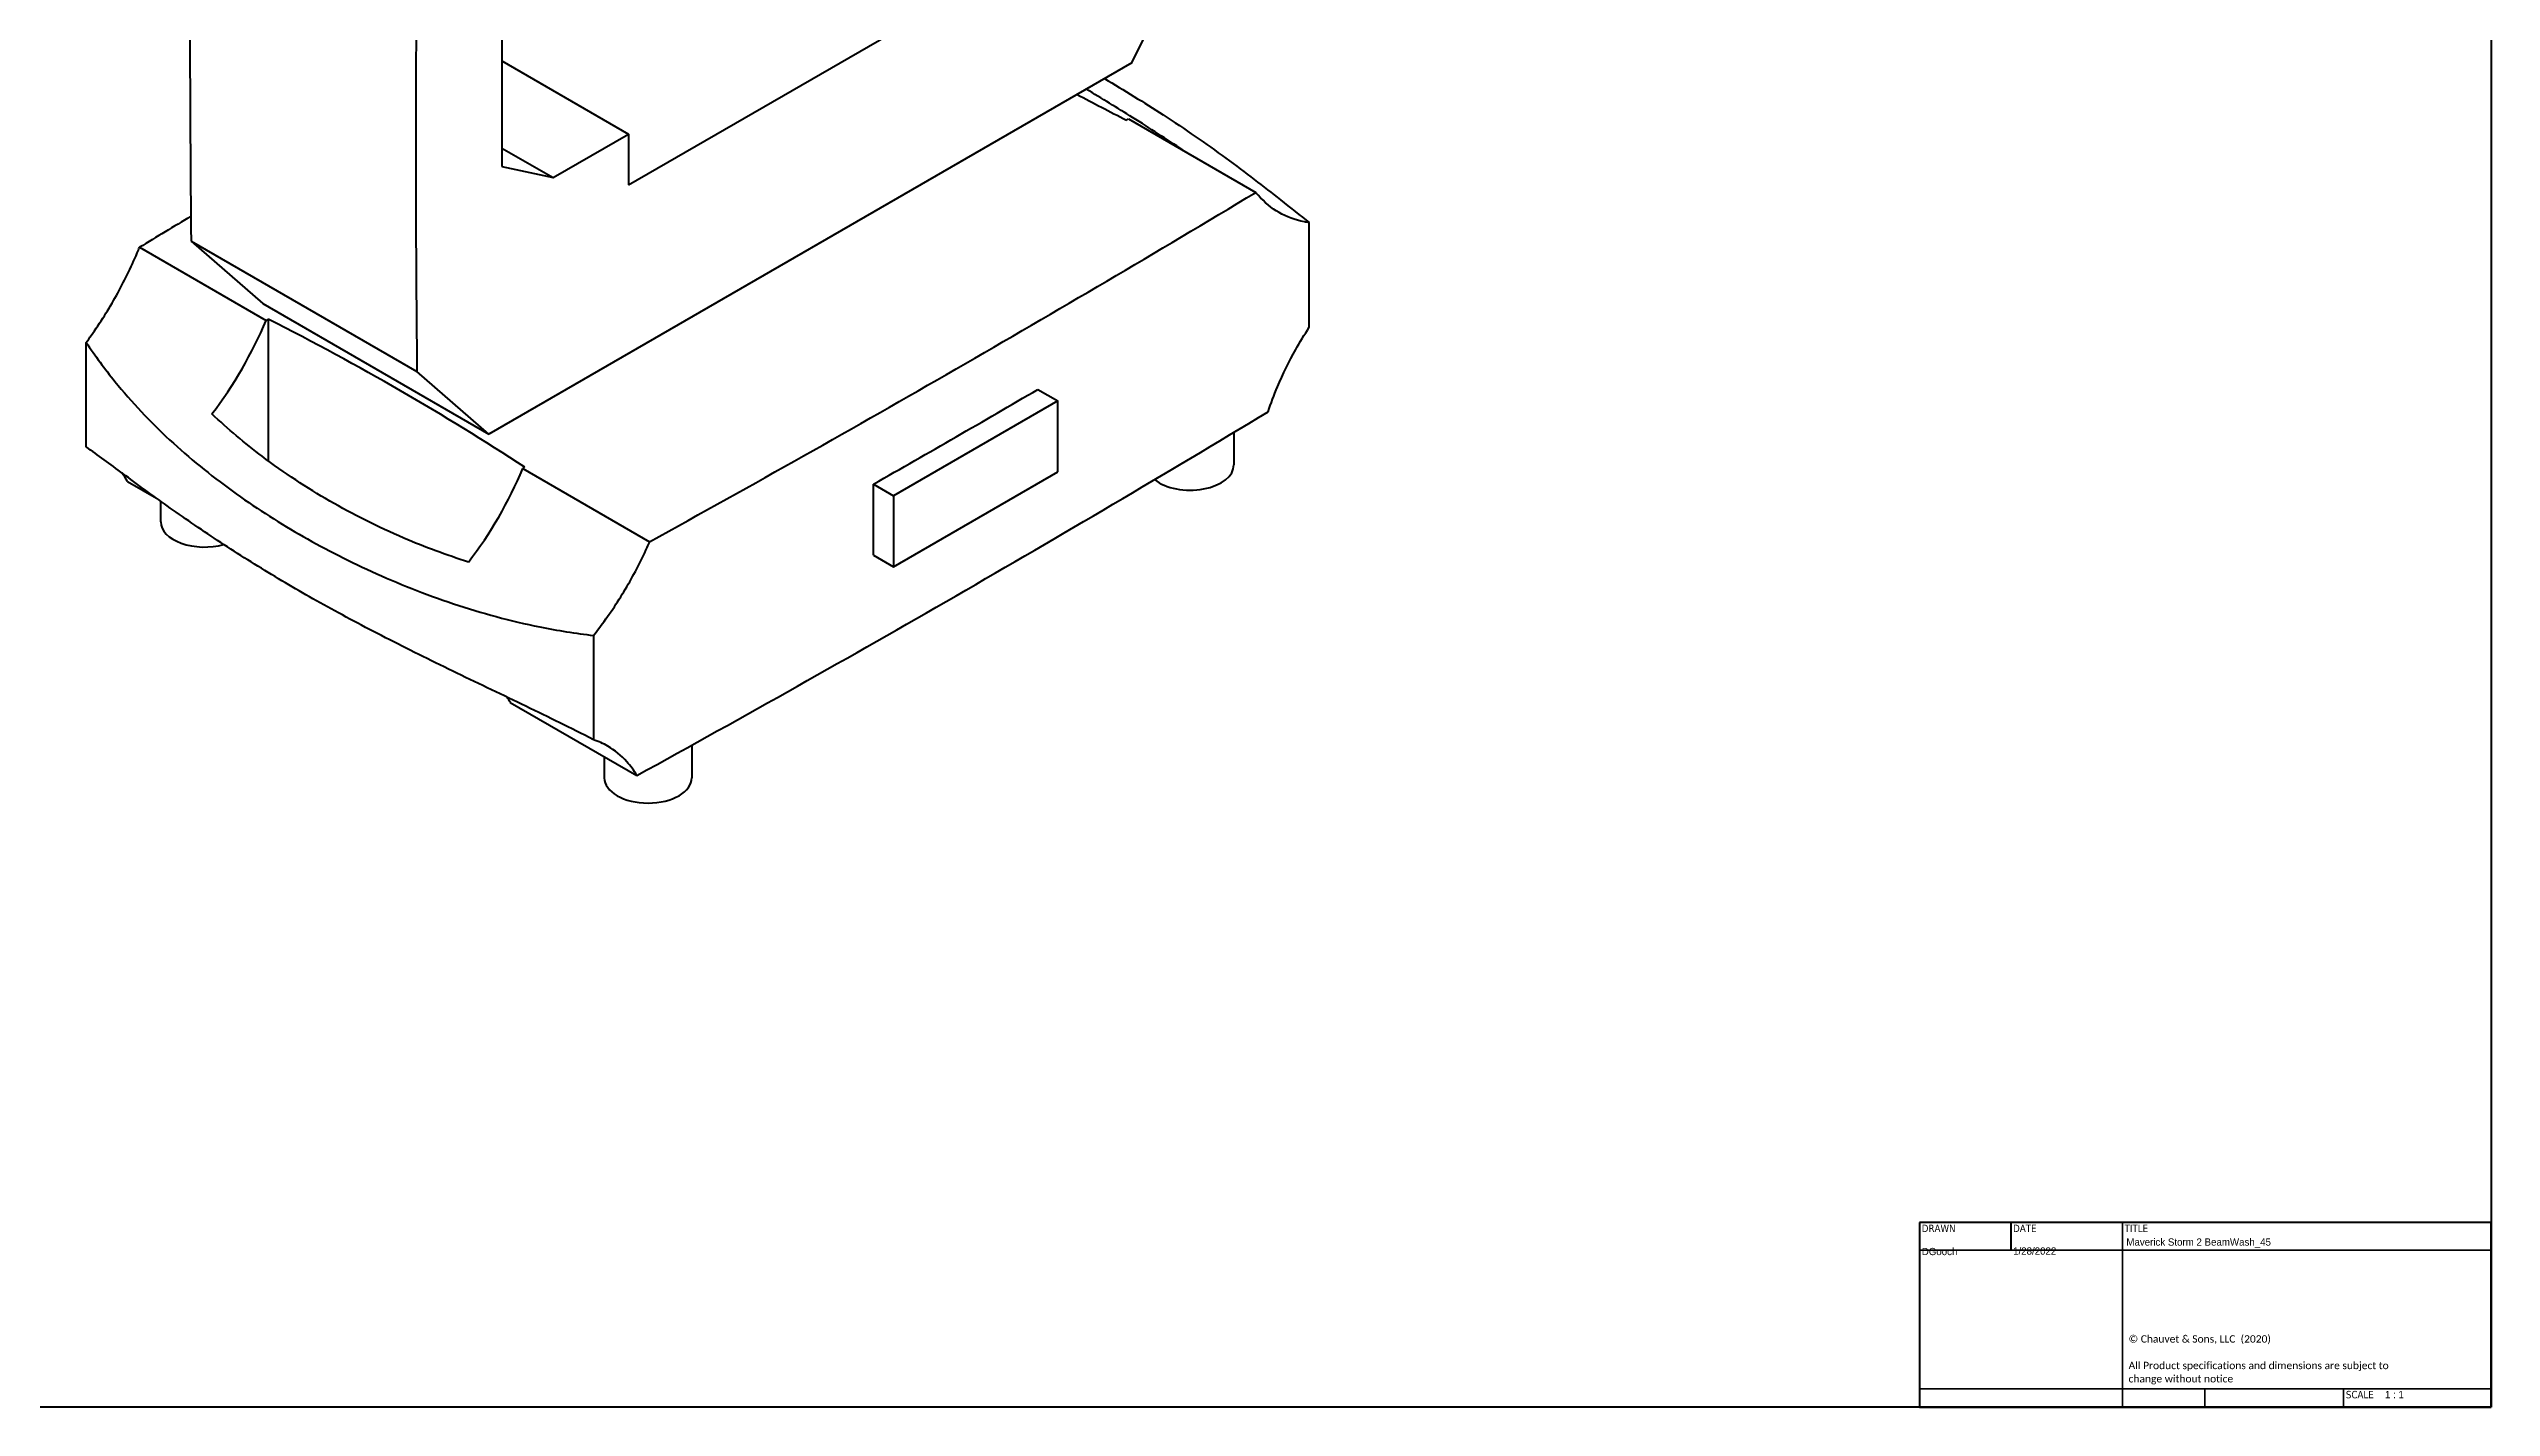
# Model space of a CAD drawing. Header units: millimetres. Extents: x 20 to 2980, y 20 to 2980.
# Drawn here: x 2139 to 2980, y 20 to 488 of the extents above; entities that cross this region are included whole.
import ezdxf
from ezdxf.enums import TextEntityAlignment as Align

# ---------------------------------------------------------------- set-up
doc = ezdxf.new("R2018")
doc.units = ezdxf.units.MM
for name, color, linetype, lineweight in [('Border (ANSI)', 7, 'Continuous', 70), ('Title (ANSI)', 7, 'Continuous', 50), ('Visible (ISO)', 7, 'Continuous', 50)]:
    doc.layers.add(name, color=color, linetype=linetype, lineweight=lineweight)
doc.styles.add('Note Text (ANSI)', font='tahoma.ttf')
doc.styles.add('Text Style38', font='tahoma.ttf')

# ---------------------------------------------------------------- blocks, each defined once
blk = doc.blocks.new('Borders Chauvet')
at = {"layer": 'Border (ANSI)'}
for p, q in [((2980, 2980), (2980, 20)), ((2980, 20), (20, 20))]:
    blk.add_line(p, q, dxfattribs=at)
blk = doc.blocks.new('Title Blocks Chauvet')
at = {"layer": 'Title (ANSI)'}
for p, q in [((414.9, 145.76), (218.05, 145.76)), ((218.05, 145.76), (218.05, 82.13)), ((249.51, 145.76), (249.51, 136.23)), ((414.9, 82.13), (414.9, 145.76)), ((218.05, 82.13), (414.9, 82.13))]:
    blk.add_line(p, q, dxfattribs=at)
at = {"layer": 'Title (ANSI)', "lineweight": 35}
for p, q in [((287.9, 82.13), (287.9, 145.76)), ((218.05, 136.23), (414.9, 136.23)), ((287.9, 88.48), (218.05, 88.48)), ((414.9, 88.48), (287.9, 88.48)), ((316.35, 88.48), (316.35, 82.13)), ((364.1, 88.48), (364.1, 82.13))]:
    blk.add_line(p, q, dxfattribs=at)
at = {"layer": 'Title (ANSI)', "style": 'Text Style38'}
for s, p in [('DRAWN', (218.81, 144.99)), ('DATE', (250.27, 144.99)), ('TITLE', (288.66, 144.99))]:
    blk.add_text(s, height=2.54, dxfattribs=at).set_placement(p, align=Align.TOP_LEFT)
at = {"layer": 'Title (ANSI)', "insert": (290.03, 106.9), "char_height": 2.54, "width": 96.4473, "attachment_point": 1, "line_spacing_factor": 1.07956, "style": 'Note Text (ANSI)'}
blk.add_mtext('\\fCalibri|b0|i0;\\H2.5400;© Chauvet & Sons, LLC  (2020)\\P\\fCalibri|b0|i0;\\H2.5400;\\P\\fCalibri|b0|i0;\\H2.5400;All Product specifications and dimensions are subject to change without notice \\P', dxfattribs=at)
at = {"layer": 'Title (ANSI)', "insert": (364.86, 87.72), "char_height": 2.54, "attachment_point": 1, "style": 'Note Text (ANSI)'}
blk.add_mtext('\\fTahoma|b0|i0;\\H2.5400;SCALE', dxfattribs=at)
at = {"layer": 'Title (ANSI)', "lineweight": 30, "flags": 104}
for tag, p in [('AUTHOR', (218.81, 136.99)), ('CREATION_DATE', (250.27, 137.16))]:
    blk.add_attdef(tag, text='', height=3.17, dxfattribs=at).set_placement(p, align=Align.BOTTOM_LEFT)
for tag, height, p in [('TITLE', 3.17, (289.27, 140.26)), ('Initial_View_Scale', 2.54, (378.33, 87.72))]:
    blk.add_attdef(tag, text='', height=height, dxfattribs=at).set_placement(p, align=Align.TOP_LEFT)

msp = doc.modelspace()

# ---------------------------------------------------------------- linework, layer by layer
at = {"layer": 'Visible (ISO)'}
for p, q in [((2294.91, 537.81), (2294.91, 447.32)), ((2511.84, 483.03), (2536.55, 533.05)), ((2338.54, 440.97), (2468.65, 516.08)), ((2511.84, 483.03), (2290.4, 355.18)), ((2294.91, 483.69), (2338.54, 458.5)), ((2510, 463.32), (2510.72, 463.73)), ((2510.72, 463.73), (2554.56, 438.42)), ((2312.55, 443.49), (2338.54, 458.5)), ((2338.54, 458.5), (2338.54, 440.97)), ((2294.91, 453.68), (2312.55, 443.49)), ((2294.91, 447.32), (2312.55, 443.49)), ((2187.9, 421.57), (2212.62, 400.09)), ((2187.9, 421.57), (2265.68, 376.66)), ((2572.97, 391.95), (2572.97, 427.98)), ((2170.13, 419.5), (2213.73, 394.33)), ((2212.62, 400.09), (2290.4, 355.18)), ((2214.45, 394.75), (2213.73, 394.33)), ((2214.45, 394.75), (2214.45, 345.94)), ((2151.77, 350.75), (2151.77, 386.74)), ((2290.4, 355.18), (2265.68, 376.66)), ((2479.54, 370.56), (2486.41, 366.59)), ((2486.41, 366.59), (2429.84, 333.93)), ((2486.41, 342.1), (2486.41, 366.59)), ((2547.01, 355.78), (2547.01, 344.55)), ((2165.94, 338.86), (2176, 333.05)), ((2302.12, 343.3), (2302.84, 343.72)), ((2302.12, 343.3), (2345.8, 318.08)), ((2422.93, 337.92), (2429.84, 333.93)), ((2422.93, 313.43), (2422.93, 337.92)), ((2429.84, 309.44), (2486.41, 342.1)), ((2177.44, 324.95), (2177.44, 332.02)), ((2429.84, 333.93), (2429.84, 309.44)), ((2422.93, 313.43), (2429.84, 309.44)), ((2326.43, 285.82), (2326.43, 249.9)), ((2297.83, 262.72), (2341.41, 237.56)), ((2330.17, 244.04), (2330.17, 236.77)), ((2360.34, 248.02), (2360.34, 236.77))]:
    msp.add_line(p, q, dxfattribs=at)
for centre, major_axis, start_param, end_param in [((7536.18, 3585.93), (-3782.1, -6550.78), 5.486818, 5.510179), ((7613.96, 3541.02), (3782.1, 6550.78), 2.345226, 2.368587), ((3161.91, 890.73), (986.43, 0), 3.967206, 3.990393), ((2561.27, 530.05), (-42.36, -73.38), 0.218812, 0.22415), ((-2336.89, 3146.49), (-6776.97, 0), 2.333629, 2.377162), ((6550.49, -1988.5), (6048.38, 0), 2.376468, 2.380698), ((2163.18, 402.28), (42.36, 73.38), 4.488239, 4.931201), ((1562.54, -32.67), (-986.43, 0), 3.863589, 3.990393), ((-2336.89, 3123.09), (6776.97, 0), 5.491086, 5.502891), ((-2336.89, 3068.38), (6776.97, 0), 5.474325, 5.519651), ((2251.57, 351.25), (-42.36, -73.38), 1.346646, 1.789609), ((2531.93, 344.55), (15.08, 0), 3.764709, 6.283185), ((2192.52, 324.95), (-15.08, 0), 0, 2.024168), ((2251.07, 208.62), (37, 64.08), 5.962848, 6.008646), ((2345.26, 236.77), (15.08, 0), 3.141593, 6.283185)]:
    msp.add_ellipse(centre, major_axis=major_axis, ratio=0.57735, start_param=start_param, end_param=end_param, dxfattribs=at)
for points, knots in [([(2529.38, 453.07), (2523.89, 456.7), (2518.12, 460.45), (2506.92, 467.48), (2501.55, 470.75), (2496.13, 473.96)], [-19.300951, -19.300951, -19.300951, -19.300951, -16.67456, -16.67456, -14.370571, -14.370571, -14.370571, -14.370571]), ([(2502.42, 477.59), (2509.23, 473.6), (2516.04, 469.41), (2530.16, 460.21), (2537.42, 455.17), (2550.99, 445.26), (2557.3, 440.39), (2566.57, 433.08), (2569.89, 430.42), (2572.97, 427.98)], [13.528549, 13.528549, 13.528549, 13.528549, 16.416517, 16.416517, 19.699144, 19.699144, 22.981771, 22.981771, 25.022756, 25.022756, 25.022756, 25.022756]), ([(2572.97, 427.98), (2572.41, 428.06), (2571.85, 428.15), (2568.11, 428.86), (2565.17, 429.96), (2559.97, 432.96), (2557.53, 434.96), (2555.1, 437.76), (2554.83, 438.09), (2554.56, 438.42)], [17.28441, 17.28441, 17.28441, 17.28441, 17.559767, 17.559767, 19.156061, 19.156061, 20.75195, 20.75195, 20.9564, 20.9564, 20.9564, 20.9564]), ([(2151.77, 386.74), (2152.34, 387.51), (2152.9, 388.29), (2156.64, 393.56), (2159.56, 398.22), (2164.74, 407.52), (2167.17, 412.47), (2169.6, 418.2), (2169.87, 418.85), (2170.13, 419.5)], [-8.259283, -8.259283, -8.259283, -8.259283, -7.980124, -7.980124, -6.383667, -6.383667, -4.78775, -4.78775, -4.583266, -4.583266, -4.583266, -4.583266]), ([(2558.77, 362.85), (2559.74, 365.73), (2560.84, 368.6), (2563.91, 375.86), (2566.04, 380.18), (2569.75, 386.82), (2571.31, 389.4), (2572.97, 391.95)], [-19.011671, -19.011671, -19.011671, -19.011671, -18.122626, -18.122626, -16.729075, -16.729075, -15.842226, -15.842226, -15.842226, -15.842226]), ([(2151.77, 386.74), (2154.84, 382.12), (2158.14, 377.62), (2167.39, 366.19), (2173.71, 359.49), (2187.28, 346.89), (2194.53, 341), (2209.56, 330.14), (2217.32, 325.16), (2232.78, 316.23), (2241.19, 311.87), (2259.05, 303.75), (2268.49, 299.99), (2287.94, 293.5), (2297.94, 290.77), (2314.14, 287.49), (2320.33, 286.51), (2326.43, 285.82)], [-24.983523, -24.983523, -24.983523, -24.983523, -22.953191, -22.953191, -19.670615, -19.670615, -16.388038, -16.388038, -13.105462, -13.105462, -9.829096, -9.829096, -6.552731, -6.552731, -3.276365, -3.276365, -1.245767, -1.245767, -1.245767, -1.245767]), ([(2283.46, 311.09), (2275.8, 313.48), (2268.32, 316.27), (2252.08, 323.22), (2243.52, 327.56), (2227.8, 336.63), (2219.94, 341.78), (2206.38, 352.02), (2200.58, 356.9), (2195.07, 362.12)], [7.372979, 7.372979, 7.372979, 7.372979, 10.005567, 10.005567, 13.340756, 13.340756, 16.672911, 16.672911, 19.308247, 19.308247, 19.308247, 19.308247]), ([(2326.43, 249.9), (2322.48, 251.93), (2318.6, 253.87), (2307.19, 259.49), (2299.27, 263.28), (2283.41, 270.89), (2275.47, 274.71), (2259.98, 282.38), (2252.44, 286.22), (2238.11, 293.82), (2231.33, 297.58), (2218.79, 304.82), (2212.44, 308.64), (2200, 316.5), (2193.92, 320.52), (2182.35, 328.48), (2176.87, 332.4), (2166.74, 339.8), (2162.09, 343.26), (2155.84, 347.84), (2153.78, 349.33), (2151.77, 350.75)], [7.325159, 7.325159, 7.325159, 7.325159, 8.634694, 8.634694, 11.294445, 11.294445, 13.954195, 13.954195, 16.613946, 16.613946, 19.273697, 19.273697, 21.933447, 21.933447, 24.593198, 24.593198, 27.252948, 27.252948, 29.912699, 29.912699, 31.240699, 31.240699, 31.240699, 31.240699]), ([(2326.43, 285.82), (2327.05, 286.59), (2327.66, 287.37), (2331.62, 292.54), (2334.7, 297.11), (2340.15, 306.25), (2342.7, 311.13), (2345.24, 316.79), (2345.52, 317.43), (2345.8, 318.08)], [17.274552, 17.274552, 17.274552, 17.274552, 17.560323, 17.560323, 19.156674, 19.156674, 20.752575, 20.752575, 20.957039, 20.957039, 20.957039, 20.957039]), ([(2341.41, 237.56), (2340.39, 239.29), (2339.24, 240.87), (2336.02, 244.5), (2333.78, 246.3), (2329.87, 248.56), (2328.2, 249.31), (2326.43, 249.9)], [25.595497, 25.595497, 25.595497, 25.595497, 26.484903, 26.484903, 27.878585, 27.878585, 28.776406, 28.776406, 28.776406, 28.776406])]:
    msp.add_open_spline(points, degree=3, knots=knots, dxfattribs=at)
msp.add_open_spline([(2165.94, 338.86), (2165.35, 339.91), (2164.7, 340.9), (2164.02, 341.82)], degree=3, dxfattribs=at)

# ---------------------------------------------------------------- block references
msp.add_blockref('Borders Chauvet', (0, 0))
ref = msp.add_blockref('Title Blocks Chauvet', (2565.1, -62.13))
lines = msp.add_mtext('1/28/2022', dxfattribs={"layer": 'Title (ANSI)', "insert": (2815.37, 75.03), "char_height": 2.5, "attachment_point": 1})
ref.add_attrib('CREATION_DATE', '', (2815.37, 75.03), dxfattribs={"flags": 104}).embed_mtext(lines)
lines = msp.add_mtext('DGooch', dxfattribs={"layer": 'Title (ANSI)', "insert": (2783.91, 74.86), "char_height": 2.5, "attachment_point": 1})
ref.add_attrib('AUTHOR', '', (2783.91, 74.86), dxfattribs={"flags": 104}).embed_mtext(lines)
lines = msp.add_mtext('Maverick Storm 2 BeamWash_45', dxfattribs={"layer": 'Title (ANSI)', "insert": (2854.37, 78.13), "char_height": 2.5, "attachment_point": 1})
ref.add_attrib('TITLE', '', (2854.37, 78.13), dxfattribs={"flags": 104}).embed_mtext(lines)
lines = msp.add_mtext('1 : 1', dxfattribs={"layer": 'Title (ANSI)', "insert": (2943.43, 25.59), "char_height": 2.5, "attachment_point": 1})
ref.add_attrib('Initial_View_Scale', '', (2943.43, 25.59), dxfattribs={"flags": 104}).embed_mtext(lines)

doc.saveas('drawing.dxf')
